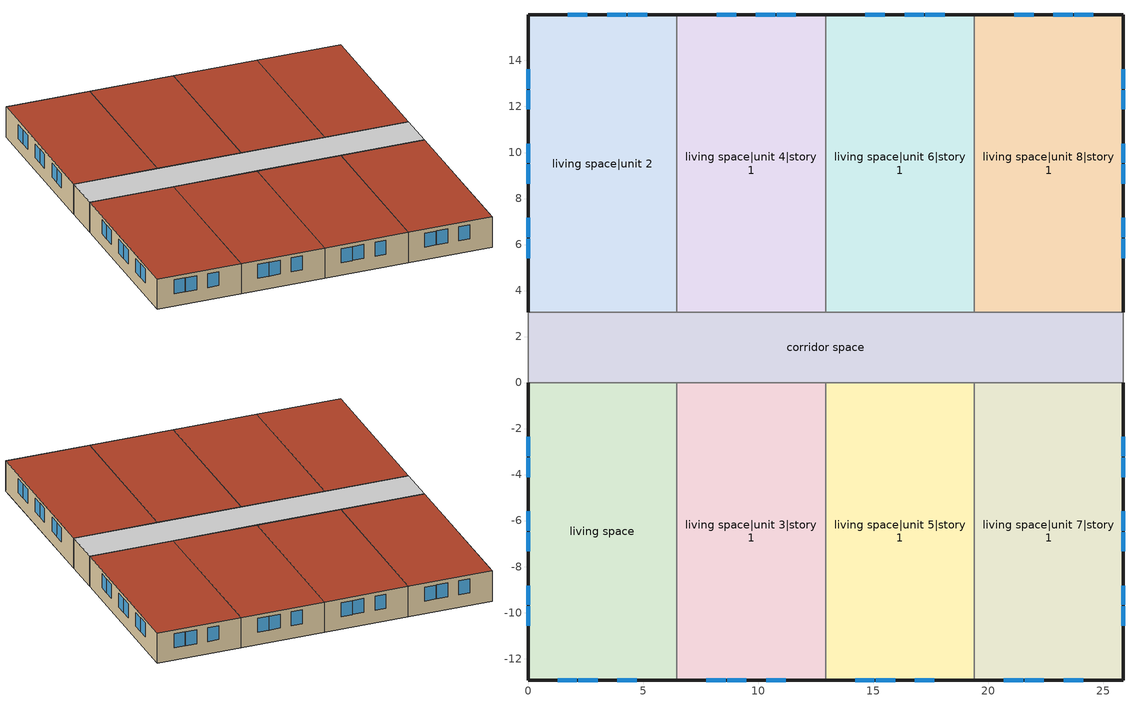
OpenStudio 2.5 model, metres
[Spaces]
living space
 floor ground: 0,-12.93 0,0 6.47,0 6.47,-12.93 z0
 wall outside: 0,0 0,-12.93 6.47,-12.93 z0:2.44
 wall adiabatic: 6.47,0 0,0 z0:2.44
 wall to living space|unit 3|story 1: 6.47,-12.93 6.47,0 z0:2.44
 window: 1.28,-12.93 2.12,-12.93 / 2.19,-12.93 3.03,-12.93 / 3.89,-12.93 4.73,-12.93 / 0,-2.36 0,-3.2 / 0,-3.26 0,-4.11 / 0,-5.59 0,-6.44 / 0,-6.5 0,-7.34 / 0,-8.83 0,-9.67 / 0,-9.73 0,-10.57 z1.01:2.13
 roof outside: 6.47,-12.93 6.47,0 0,0 0,-12.93 z2.44
living space|unit 2
 floor ground: 0,3.05 0,15.98 6.47,15.98 6.47,3.05 z0
 wall outside: 6.47,15.98 0,15.98 0,3.05 z0:2.44
 wall to living space|unit 4|story 1: 6.47,3.05 6.47,15.98 z0:2.44
 wall adiabatic: 0,3.05 6.47,3.05 z0:2.44
 window: 5.18,15.98 4.34,15.98 / 4.28,15.98 3.44,15.98 / 2.58,15.98 1.73,15.98 / 0,13.62 0,12.78 / 0,12.72 0,11.87 / 0,10.39 0,9.54 / 0,9.48 0,8.64 / 0,7.15 0,6.31 / 0,6.25 0,5.41 z1.01:2.13
 roof outside: 6.47,3.05 6.47,15.98 0,15.98 0,3.05 z2.44
living space|unit 3|story 1
 floor ground: 6.47,-12.93 6.47,0 12.93,0 12.93,-12.93 z0
 wall outside: 6.47,-12.93 12.93,-12.93 z0:2.44
 wall to living space|unit 5|story 1: 12.93,-12.93 12.93,0 z0:2.44
 wall adiabatic: 12.93,0 6.47,0 z0:2.44
 window: 7.75,-12.93 8.59,-12.93 / 8.65,-12.93 9.49,-12.93 / 10.36,-12.93 11.2,-12.93 z1.01:2.13
 roof outside: 12.93,-12.93 12.93,0 6.47,0 6.47,-12.93 z2.44
living space|unit 4|story 1
 floor ground: 6.47,3.05 6.47,15.98 12.93,15.98 12.93,3.05 z0
 wall outside: 12.93,15.98 6.47,15.98 z0:2.44
 wall adiabatic: 6.47,3.05 12.93,3.05 z0:2.44
 wall to living space|unit 6|story 1: 12.93,3.05 12.93,15.98 z0:2.44
 window: 11.65,15.98 10.81,15.98 / 10.75,15.98 9.9,15.98 / 9.04,15.98 8.2,15.98 z1.01:2.13
 roof outside: 12.93,3.05 12.93,15.98 6.47,15.98 6.47,3.05 z2.44
living space|unit 5|story 1
 floor ground: 12.93,-12.93 12.93,0 19.4,0 19.4,-12.93 z0
 wall outside: 12.93,-12.93 19.4,-12.93 z0:2.44
 wall to living space|unit 7|story 1: 19.4,-12.93 19.4,0 z0:2.44
 wall adiabatic: 19.4,0 12.93,0 z0:2.44
 window: 14.21,-12.93 15.06,-12.93 / 15.12,-12.93 15.96,-12.93 / 16.82,-12.93 17.66,-12.93 z1.01:2.13
 roof outside: 19.4,-12.93 19.4,0 12.93,0 12.93,-12.93 z2.44
living space|unit 6|story 1
 floor ground: 12.93,3.05 12.93,15.98 19.4,15.98 19.4,3.05 z0
 wall outside: 19.4,15.98 12.93,15.98 z0:2.44
 wall adiabatic: 12.93,3.05 19.4,3.05 z0:2.44
 wall to living space|unit 8|story 1: 19.4,3.05 19.4,15.98 z0:2.44
 window: 18.11,15.98 17.27,15.98 / 17.21,15.98 16.37,15.98 / 15.51,15.98 14.67,15.98 z1.01:2.13
 roof outside: 19.4,3.05 19.4,15.98 12.93,15.98 12.93,3.05 z2.44
living space|unit 7|story 1
 floor ground: 19.4,-12.93 19.4,0 25.86,0 25.86,-12.93 z0
 wall outside: 19.4,-12.93 25.86,-12.93 25.86,0 z0:2.44
 wall adiabatic: 25.86,0 19.4,0 z0:2.44
 window: 20.68,-12.93 21.52,-12.93 / 21.58,-12.93 22.43,-12.93 / 23.29,-12.93 24.13,-12.93 / 25.86,-10.57 25.86,-9.73 / 25.86,-9.67 25.86,-8.83 / 25.86,-7.34 25.86,-6.5 / 25.86,-6.44 25.86,-5.59 / 25.86,-4.11 25.86,-3.26 / 25.86,-3.2 25.86,-2.36 z1.01:2.13
 roof outside: 25.86,-12.93 25.86,0 19.4,0 19.4,-12.93 z2.44
living space|unit 8|story 1
 floor ground: 19.4,3.05 19.4,15.98 25.86,15.98 25.86,3.05 z0
 wall outside: 25.86,3.05 25.86,15.98 19.4,15.98 z0:2.44
 wall adiabatic: 19.4,3.05 25.86,3.05 z0:2.44
 window: 24.58,15.98 23.74,15.98 / 23.68,15.98 22.83,15.98 / 21.97,15.98 21.13,15.98 / 25.86,5.41 25.86,6.25 / 25.86,6.31 25.86,7.15 / 25.86,8.64 25.86,9.48 / 25.86,9.54 25.86,10.39 / 25.86,11.87 25.86,12.72 / 25.86,12.78 25.86,13.62 z1.01:2.13
 roof outside: 25.86,3.05 25.86,15.98 19.4,15.98 19.4,3.05 z2.44
corridor space
 floor adiabatic: 0,0 0,3.05 25.86,3.05 25.86,0 z0
 wall adiabatic: 0,3.05 0,0 6.47,0 12.93,0 19.4,0 25.86,0 25.86,3.05 19.4,3.05 12.93,3.05 6.47,3.05 0,3.05 z0:2.44
 ceiling adiabatic: 25.86,0 25.86,3.05 0,3.05 0,0 z2.44
[Building]
Building: Standards Number of Stories=1; Standards Number of Above Ground Stories=1; Standards Building Type=multifamily; Standards Number of Living Units=8
[ThermalZone] Use Ideal Air Loads=No
living zone; living zone|unit 2; living zone|unit 3; living zone|unit 4; living zone|unit 5; living zone|unit 6; living zone|unit 7; living zone|unit 8; corridor zone
[Sizing:Zone] Zone Cooling Design Supply Air Temperature Input Method=SupplyAirTemperature; Zone Cooling Design Supply Air Temperature {C}=14; Zone Cooling Design Supply Air Temperature Difference {deltaC}=11.11; Zone Heating Design Supply Air Temperature Input Method=SupplyAirTemperature; Zone Heating Design Supply Air Temperature {C}=40; Zone Heating Design Supply Air Temperature Difference {deltaC}=11.11; Zone Cooling Design Supply Air Humidity Ratio {kg-H2O/kg-air}=0.0085; Zone Heating Design Supply Air Humidity Ratio {kg-H2O/kg-air}=0.008; Cooling Design Air Flow Method=DesignDay; Heating Design Air Flow Method=DesignDay; Account for Dedicated Outdoor Air System=No; Dedicated Outdoor Air System Control Strategy=NeutralSupplyAir; Dedicated Outdoor Air Low Setpoint Temperature for Design {C}=autosize; Dedicated Outdoor Air High Setpoint Temperature for Design {C}=autosize
living zone; living zone|unit 2; living zone|unit 3; living zone|unit 4; living zone|unit 5; living zone|unit 6; living zone|unit 7; living zone|unit 8; corridor zone
[Space]
Name | Space Type | Thermal Zone | Building Unit
living space | Space Type 1 | living zone | unit 1
living space|unit 2 | Space Type 1 | living zone|unit 2 | unit 2
living space|unit 3|story 1 | Space Type 1 | living zone|unit 3 | unit 3
living space|unit 4|story 1 | Space Type 1 | living zone|unit 4 | unit 4
living space|unit 5|story 1 | Space Type 1 | living zone|unit 5 | unit 5
living space|unit 6|story 1 | Space Type 1 | living zone|unit 6 | unit 6
living space|unit 7|story 1 | Space Type 1 | living zone|unit 7 | unit 7
living space|unit 8|story 1 | Space Type 1 | living zone|unit 8 | unit 8
corridor space | Space Type 2 | corridor zone
[SpaceType]
Name | Standards Space Type
Space Type 1 | living
Space Type 2 | corridor
[BuildingUnit] Building Unit Type=Residential
unit 1; unit 2; unit 3; unit 4; unit 5; unit 6; unit 7; unit 8
